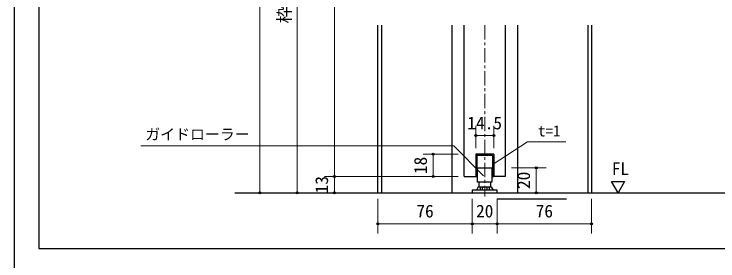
# Model space of a CAD drawing. Units: millimetres at full size. Extents: x -800 to 800, y -560 to 560.
# Drawn here: x -800 to -234, y -34 to 165 of the extents above; entities that cross this region are included whole.
import ezdxf
from ezdxf.enums import TextEntityAlignment as Align

# ---------------------------------------------------------------- set-up
doc = ezdxf.new("R2010")
doc.units = ezdxf.units.MM
doc.header["$LTSCALE"] = 4
doc.header["$PDMODE"] = 32
doc.header["$PDSIZE"] = 1.6
doc.linetypes.add('USER11', pattern=[4.619272, 2.886781, -0.577497, 0.577497, -0.577497])
doc.layers.add('0-0', color=7, linetype='Continuous', lineweight=25)
doc.layers.add('2-0', color=7, linetype='Continuous', lineweight=25)
doc.styles.add('ＭＳ ゴシック', font='')
doc.styles.get('ＭＳ ゴシック').set_extended_font_data('MS Gothic')

msp = doc.modelspace()

# ---------------------------------------------------------------- linework, layer by layer
at = {"layer": '0-0'}
for p, q in [((-800, 560), (-800, -560)), ((-780, 540), (-780, -24)), ((-780, -24), (152, -24))]:
    msp.add_line(p, q, dxfattribs=at)
at = {"layer": '2-0', "color": 4, "lineweight": 9}
for p, q in [((-602.286, 421), (-602.286, 21.001)), ((-572.286, 21.001), (-572.286, 385.001)), ((-542.286, 377.002), (-542.286, 33.999)), ((-428.536, 74.998), (-428.536, 56.998)), ((-414.04, 74.998), (-414.04, 56.998)), ((-428.536, 66.998), (-414.04, 66.998)), ((-697.88, 58.667), (-446.252, 58.667)), ((-446.252, 58.667), (-422.234, 34.649)), ((-470.788, 51.998), (-442.788, 51.998)), ((-462.788, 33.999), (-462.788, 51.998)), ((-371.788, 40.997), (-399.788, 40.997)), ((-379.788, 21), (-379.788, 40.997)), ((-550.286, 33.999), (-470.788, 33.999)), ((-542.286, 21.001), (-542.286, 33.999)), ((-470.788, 33.999), (-442.788, 33.999)), ((-610.286, 21.001), (-572.286, 21.001)), ((-580.286, 21.001), (-512.286, 21.001)), ((-550.286, 21.001), (-512.286, 21.001)), ((-371.788, 21), (-399.788, 21)), ((-507.286, -12), (-507.286, 16)), ((-431.287, -12), (-431.287, 16)), ((-411.289, -12), (-411.289, 16)), ((-335.29, -12), (-335.29, 16)), ((-507.286, -4), (-431.287, -4)), ((-431.287, -4), (-411.289, -4)), ((-411.289, -4), (-335.29, -4))]:
    msp.add_line(p, q, dxfattribs=at)
at = {"layer": '2-0'}
for p, q in [((-507.286, 21), (-507.286, 156)), ((-504.283, 156), (-504.283, 21.001)), ((-447.787, 156), (-447.787, 21.001)), ((-437.788, 33.999), (-437.788, 156)), ((-404.788, 156), (-404.788, 34)), ((-394.789, 156), (-394.789, 21.001)), ((-338.293, 156), (-338.293, 21.001)), ((-335.29, 156), (-335.29, 21.001)), ((-414.04, 51.998), (-428.536, 51.998)), ((-428.536, 51.998), (-428.536, 33.997)), ((-415.039, 50.997), (-415.039, 33.997)), ((-414.04, 51.998), (-414.04, 33.997)), ((-427.037, 29.5), (-427.037, 40.997)), ((-427.037, 40.997), (-415.539, 40.997)), ((-415.539, 40.997), (-415.539, 29.5)), ((-437.788, 33.999), (-428.536, 33.999)), ((-428.536, 33.999), (-427.541, 33.999)), ((-415.039, 33.999), (-414.04, 33.999)), ((-404.788, 33.999), (-414.04, 33.999)), ((-415.539, 29.5), (-427.037, 29.5)), ((-426.038, 29.5), (-426.038, 25.803)), ((-416.538, 29.5), (-416.538, 25.803)), ((-431.287, 22.999), (-431.287, 21)), ((-411.289, 22.999), (-431.287, 22.999)), ((-426.537, 25.801), (-427.96, 23.035)), ((-426.537, 25.801), (-416.039, 25.801)), ((-424.44, 25.498), (-425.043, 25.152)), ((-425.043, 25.151), (-425.043, 22.998)), ((-418.141, 25.498), (-424.44, 25.498)), ((-423.165, 25.151), (-423.291, 25.223)), ((-423.165, 22.999), (-423.165, 25.152)), ((-419.411, 25.151), (-419.285, 25.223)), ((-419.411, 22.999), (-419.411, 25.152)), ((-418.141, 25.498), (-417.538, 25.152)), ((-417.538, 22.999), (-417.538, 25.152)), ((-416.039, 25.801), (-414.594, 22.999)), ((-411.289, 21), (-411.289, 22.999)), ((-622.286, 21), (-118.102, 21)), ((-431.287, 21), (-411.289, 21)), ((-411.289, 16), (-355.484, 16))]:
    msp.add_line(p, q, dxfattribs=at)
at = {"layer": '2-0', "color": 4, "linetype": 'USER11', "lineweight": 9}
msp.add_line((-421.288, 156), (-421.288, 18.012), dxfattribs=at)
at = {"layer": '2-0', "color": 4, "lineweight": 9}
msp.add_lwpolyline([(-356.089, 62.023), (-386.847, 62.023), (-414.499, 43.923)], dxfattribs=at)
at = {"layer": '2-0'}
msp.add_lwpolyline([(-415.039, 50.997), (-427.541, 50.997), (-427.541, 33.997)], dxfattribs=at)
msp.add_lwpolyline([(-314, 21), (-319.229, 30.058), (-308.771, 30.058)], close=True, dxfattribs=at)
for centre, radius, start, end in [((-424.1, 23.793), 1.647, 114.2736, 119.74803), ((-424.103, 23.8), 1.639, 108.83036, 114.2719), ((-424.104, 23.803), 1.635, 103.42093, 108.82934), ((-424.104, 23.804), 1.635, 98.03992, 103.42046), ((-424.104, 23.804), 1.635, 92.67772, 98.03984), ((-424.104, 23.804), 1.635, 87.32216, 92.67784), ((-424.104, 23.804), 1.635, 81.96016, 87.32228), ((-424.104, 23.804), 1.635, 76.57954, 81.96008), ((-424.104, 23.803), 1.635, 71.17066, 76.57907), ((-424.105, 23.8), 1.639, 65.7281, 71.16964), ((-424.109, 23.793), 1.647, 60.25197, 65.7264), ((-421.279, 19.185), 6.257, 104.34625, 107.54637), ((-421.282, 19.198), 6.244, 101.15224, 104.3461), ((-421.284, 19.208), 6.233, 97.96319, 101.15214), ((-421.286, 19.216), 6.225, 94.77737, 97.96312), ((-421.286, 19.224), 6.218, 91.59278, 94.77733), ((-421.286, 19.23), 6.211, 88.40725, 91.59275), ((-421.286, 19.236), 6.206, 85.21856, 88.40722), ((-421.286, 19.24), 6.201, 82.02457, 85.21851), ((-421.285, 19.243), 6.198, 78.82338, 82.0245), ((-421.285, 19.244), 6.197, 75.61335, 78.82326), ((-421.286, 19.242), 6.199, 72.39332, 75.61317), ((-418.481, 23.83), 1.608, 114.39291, 119.96639), ((-418.48, 23.826), 1.612, 108.8817, 114.39141), ((-418.477, 23.818), 1.62, 103.43208, 108.88109), ((-418.475, 23.81), 1.629, 98.03386, 103.43216), ((-418.474, 23.802), 1.637, 92.67178, 98.03444), ((-418.474, 23.797), 1.642, 87.32739, 92.67261), ((-418.474, 23.795), 1.644, 81.9811, 87.32824), ((-418.474, 23.796), 1.643, 76.61414, 81.98175), ((-418.473, 23.798), 1.641, 71.21053, 76.61437), ((-418.472, 23.8), 1.639, 65.75889, 71.21012), ((-418.473, 23.8), 1.639, 60.25425, 65.75767)]:
    msp.add_arc(centre, radius, start, end, dxfattribs=at)
at = {"layer": '2-0', "color": 4}
for p in [(-428.536, 66.998), (-414.04, 66.998), (-462.788, 51.998), (-379.788, 40.997), (-542.286, 33.999), (-462.788, 33.999), (-602.286, 21.001), (-572.286, 21.001), (-542.286, 21.001), (-379.788, 21), (-507.286, -4), (-431.287, -4), (-411.289, -4), (-335.29, -4)]:
    msp.add_point(p, dxfattribs=at)

# ---------------------------------------------------------------- texts
at = {"layer": '2-0', "style": 'ＭＳ ゴシック'}
for s, p in [('枠内 IH:2,002', (-574.286, 157.501)), ('18', (-464.788, 35.998)), ('20', (-381.788, 23.998)), ('13', (-544.286, 20.5))]:
    msp.add_text(s, height=10.26, rotation=90, dxfattribs=at).set_placement(p, align=Align.BOTTOM_LEFT)
for s, height, p in [('14.5', 10.26, (-435.288, 68.998)), ('t=1', 8.798, (-378.401, 63.756)), ('ガイドローラー', 8.798, (-694.452, 60.991)), ('FL', 10.26, (-319.076, 32.193)), ('76', 10.26, (-476.287, -2)), ('20', 10.26, (-428.288, -2)), ('76', 10.26, (-380.29, -2))]:
    msp.add_text(s, height=height, dxfattribs=at).set_placement(p, align=Align.BOTTOM_LEFT)

doc.saveas('drawing.dxf')
